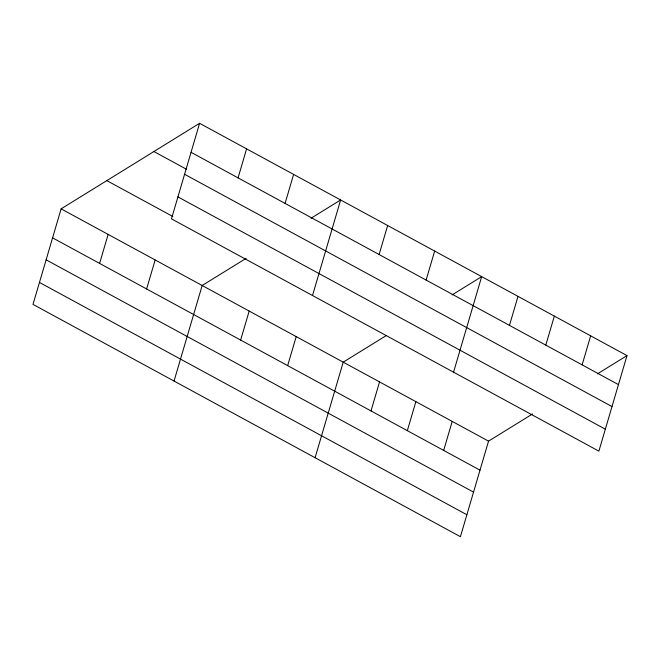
<?xml version="1.0" encoding="UTF-8"?>
<svg xmlns="http://www.w3.org/2000/svg" width="660" height="660" viewBox="0 0 660 660"><rect width="100%" height="100%" fill="white"/><g stroke="black" fill="none" stroke-linecap="round" stroke-linejoin="round"><path stroke-width="0.99" d="M199.584 123.305L171.46 218.856L598.876 451.151L627 355.6L199.584 123.305L61.124 208.849L33 304.4L460.416 536.695L488.54 441.144L532.538 413.96M99.602 263.414L108.141 234.399M146.619 288.964L155.158 259.949M174.05 381.059L202.166 285.508L246.172 258.324M238.062 177.87L246.601 148.855M240.644 340.073L249.183 311.058M285.079 203.42L293.617 174.405M287.661 365.623L296.2 336.608M312.51 295.515L340.634 199.963L311.017 218.262M315.092 457.718L343.216 362.167L386.372 335.503M379.112 254.529L387.651 225.514M371.011 410.924L379.549 381.909M426.121 280.079L434.659 251.064M407.335 430.666L415.874 401.659M453.56 372.174L481.676 276.623L452.067 294.921M443.668 450.417L452.207 421.402M509.47 325.38L518.009 296.365M545.803 345.122L554.342 316.115M582.128 364.873L590.667 335.858M597.382 373.898L627 355.6M191.045 152.311L618.461 384.615M153.895 151.528L186.442 169.224M184.585 174.273L612.001 406.576M177.928 196.894L605.344 429.198M106.813 180.617L172.821 216.488M61.124 208.849L488.54 441.144M52.585 237.856L480.002 470.159M46.117 259.817L473.534 492.121M39.46 282.439L466.876 514.742"/></g></svg>
